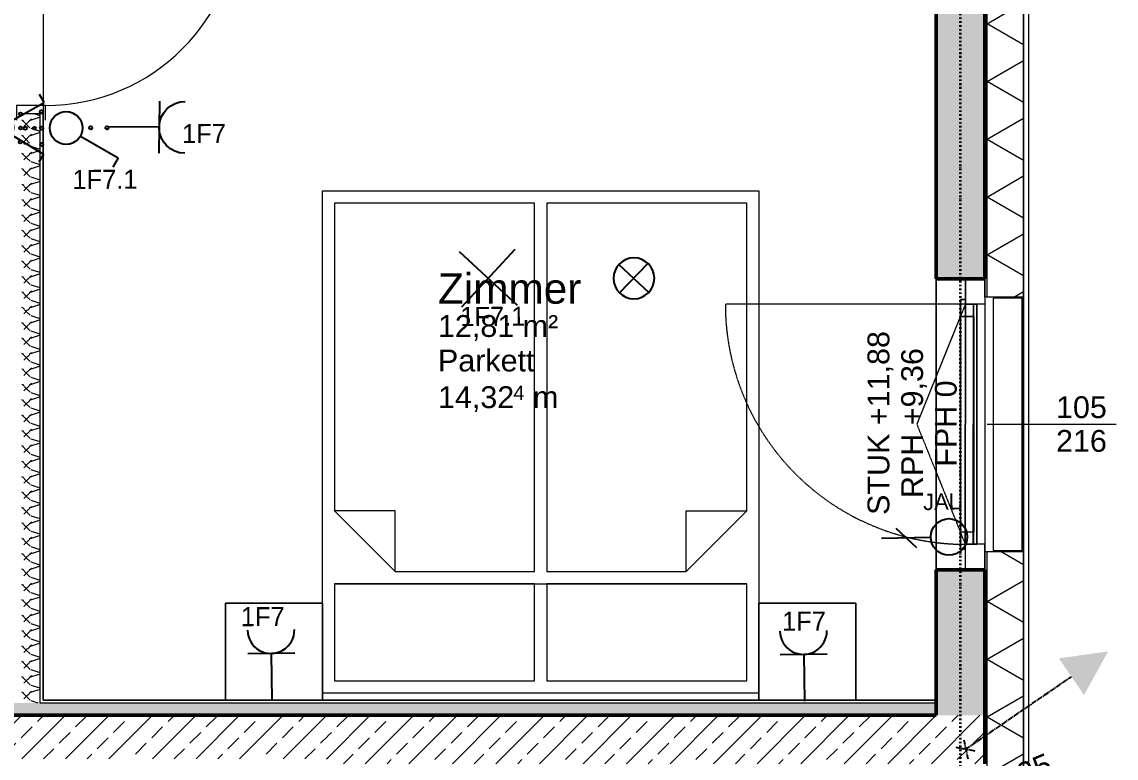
# Model space of a CAD drawing. Header units: metres. Extents: x -17679 to 22565, y -12299 to 33430.
# Drawn here: x 8243 to 12756, y -555 to 2482 of the extents above; entities that cross this region are included whole.
import ezdxf
from ezdxf.enums import TextEntityAlignment as Align

# ---------------------------------------------------------------- set-up
doc = ezdxf.new("R2010")
doc.units = ezdxf.units.M
for name, pattern in [('ACAD_ISO08W100', [36, 24, -3, 6, -3]), ('Strich Punkt Mittel', [0.015875, 0.00635, -0.004763, 0, -0.004763]), ('Verdeckt', [0.003, 0.002, -0.001]), ('Verdeckt Oben', [0.00225, 0.0015, -0.00075])]:
    doc.linetypes.add(name, pattern=pattern)
doc.layers.get('0').update_dxf_attribs({"color": 252})
for name, color, linetype, lineweight in [('A-GLAZ', 151, 'Continuous', 18), ('A-GLAZ-IDEN_', 152, 'Continuous', 9), ('A_Decken', 8, 'Continuous', 13), ('A_Durchbruch', 7, 'Verdeckt', 5), ('A_Fenster', 7, 'Continuous', 13), ('A_Moebel', 6, 'Continuous', 13), ('A_Raeume_', 7, 'Continuous', 5), ('A_Raeume_Beschriftung_', 7, 'Continuous', 9), ('A_Raster_', 1, 'Continuous', 9), ('A_Tueren', 31, 'Continuous', 13), ('A_Waende', 7, 'Continuous', 13), ('G-ANNO-DIMS_', 111, 'Continuous', 9)]:
    doc.layers.add(name, color=color, linetype=linetype, lineweight=lineweight)
doc.layers.add('E_ERDUNG', color=150, linetype='ACAD_ISO08W100', true_color=0x0f87ff)
doc.layers.add('E_Steckdose+Schalter', color=150, linetype='Continuous', true_color=0x0b6cf4)
doc.layers.add('ET_LEGENDE - Wohnung$0$800_KO_HI____L', color=130, linetype='Continuous')
doc.styles.add('Arial_2', font='arial.ttf', dxfattribs={"height": 0.09})
doc.styles.add('Arial_3', font='arial.ttf', dxfattribs={"height": 0.05849})
doc.styles.add('Arial_4', font='arial.ttf', dxfattribs={"height": 0.125})
doc.styles.add('ET_LEGENDE - Wohnung$0$ROMANS', font='romans.shx', dxfattribs={"width": 0.6})
pattern_1 = [(45, (0, 0), (-0.08980256, 0.08980256), []), (45, (0.0898, 0), (-0.08980256, 0.08980256), [0.0635, -0.03175])]

# ---------------------------------------------------------------- blocks, each defined once
blk = doc.blocks.new('*U543')
for p, q in [((-70.7, -70.7), (70.7, 70.7)), ((70.7, -70.7), (-70.7, 70.7))]:
    blk.add_line(p, q)
at = {"style": 'ET_LEGENDE - Wohnung$0$ROMANS', "width": 0.6, "flags": 1}
for tag, p in [('RAUMBUCHNUMMER', (0, -400)), ('ANLAGE', (0, -550))]:
    blk.add_attdef(tag, text='', height=100, dxfattribs=at).set_placement(p, align=Align.MIDDLE)
for tag, p in [('TEILANLAGE_NR', (0, -700)), ('KOMPONENTE', (0, -850)), ('KOMPONENTE_NR', (0, -1000)), ('BEZEICHNUNG', (0, -1150)), ('TYP', (0, -1300)), ('HERSTELLER', (0, -1450)), ('MODEL', (0, -1600)), ('LEISTUNG_MAX', (0, -1750)), ('SPEZIFISCH_1', (0, -1900)), ('SPEZIFISCH_2', (0, -2050)), ('SPEZIFISCH_3', (0, -2200)), ('SPEZIFISCH_4', (0, -2350)), ('SPEZIFISCH_5', (0, -2500)), ('GEWERKE_CODE', (0, -2650)), ('LV_POS', (0, -2800)), ('ZAEHLER', (0, -2950)), ('PLATZHALTER_1', (0, -3100)), ('PLATZHALTER_2', (0, -3250)), ('PLATZHALTER_3', (0, -3400)), ('JOBLISTE_VDMA', (0, -3550)), ('ET_SPEZIFISCH_1', (0, -3700)), ('ET_SPEZIFISCH_2', (0, -3850)), ('ET_SPEZIFISCH_3', (0, -4000)), ('ET_SPEZIFISCH_4', (0, -4150)), ('ET_SPEZIFISCH_5', (0, -4300)), ('ET_SPEZIFISCH_6', (0, -4450)), ('ET_SPEZIFISCH_7', (0, -4600))]:
    blk.add_attdef(tag, text='', height=100, dxfattribs=at).set_placement(p, align=Align.MIDDLE_CENTER)
blk = doc.blocks.new('hzmdba')
at = {"color": 1}
for points in [[(5046.03, 1505.526), (5046.95, 1503.842)], [(5045.639, 1504.237), (5047.346, 1505.147)]]:
    blk.add_lwpolyline(points, dxfattribs=at)
blk.add_circle((5046.5, 1504.686), 0.963, dxfattribs=at)
blk = doc.blocks.new('*U550')
for p, q in [((-91.7, 158.8), (-120.5, 142.1)), ((-25, 43.3), (-91.7, 158.8)), ((25, 43.3), (91.7, 158.8)), ((91.7, 158.8), (120.5, 142.1)), ((-25, -43.3), (-91.7, -158.8)), ((25, -43.3), (91.7, -158.8)), ((-91.7, -158.8), (-120.5, -142.1)), ((91.7, -158.8), (120.5, -142.1))]:
    blk.add_line(p, q)
blk.add_circle((0, 0), 50)
at = {"layer": 'ET_LEGENDE - Wohnung$0$800_KO_HI____L'}
for centre in [(0, 125), (0, 75), (-50, -75), (0, -75), (50, -75), (0, -125)]:
    blk.add_circle(centre, 5, dxfattribs=at)
at = {"style": 'ET_LEGENDE - Wohnung$0$ROMANS', "width": 0.6, "flags": 1}
for tag, p in [('RAUMBUCHNUMMER', (-0.2, -465.7)), ('ANLAGE', (-0.2, -615.7))]:
    blk.add_attdef(tag, text='', height=100, dxfattribs=at).set_placement(p, align=Align.MIDDLE)
for tag, p in [('TEILANLAGE_NR', (-0.2, -765.7)), ('KOMPONENTE', (-0.2, -915.7)), ('KOMPONENTE_NR', (-0.2, -1065.7)), ('BEZEICHNUNG', (-0.2, -1215.7)), ('TYP', (-0.2, -1365.7)), ('HERSTELLER', (-0.2, -1515.7)), ('MODEL', (-0.2, -1665.7)), ('LEISTUNG_MAX', (-0.2, -1815.7)), ('SPEZIFISCH_1', (-0.2, -1965.7)), ('SPEZIFISCH_2', (-0.2, -2115.7)), ('SPEZIFISCH_3', (-0.2, -2265.7)), ('SPEZIFISCH_4', (-0.2, -2415.7)), ('SPEZIFISCH_5', (-0.2, -2565.7)), ('GEWERKE_CODE', (-0.2, -2715.7)), ('LV_POS', (-0.2, -2865.7)), ('ZAEHLER', (-0.2, -3015.7)), ('PLATZHALTER_1', (-0.2, -3165.7)), ('PLATZHALTER_2', (-0.2, -3315.7)), ('PLATZHALTER_3', (-0.2, -3465.7)), ('JOBLISTE_VDMA', (-0.2, -3615.7)), ('ET_SPEZIFISCH_1', (-0.2, -3765.7)), ('ET_SPEZIFISCH_2', (-0.2, -3915.7)), ('ET_SPEZIFISCH_3', (-0.2, -4065.7)), ('ET_SPEZIFISCH_4', (-0.2, -4215.7)), ('ET_SPEZIFISCH_5', (-0.2, -4365.7)), ('ET_SPEZIFISCH_6', (-0.2, -4515.7)), ('ET_SPEZIFISCH_7', (-0.2, -4665.7))]:
    blk.add_attdef(tag, text='', height=100, dxfattribs=at).set_placement(p, align=Align.MIDDLE_CENTER)
blk = doc.blocks.new('*U553')
for p, q in [((62.5, 0), (-62.5, 0)), ((0, 0), (0, -125))]:
    blk.add_line(p, q)
blk.add_arc((0, 62.5), 62.5, 180, 0)
at = {"style": 'ET_LEGENDE - Wohnung$0$ROMANS', "width": 0.8, "flags": 1}
for tag, p in [('RAUMBUCHNUMMER', (0, -425)), ('ANLAGE', (0, -595.4)), ('TEILANLAGE_NR', (0, -755.5)), ('KOMPONENTE', (0, -901.3)), ('KOMPONENTE_NR', (0, -1063.3)), ('BEZEICHNUNG', (0, -1205.6)), ('TYP', (0, -1346.7)), ('HERSTELLER', (0, -1514.1)), ('MODEL', (0, -1677.3)), ('LEISTUNG_MAX', (0, -1851.5)), ('SPEZIFISCH_1', (0, -2012.8)), ('SPEZIFISCH_2', (0, -2200)), ('SPEZIFISCH_3', (0, -2374.2)), ('SPEZIFISCH_4', (0, -2548.5)), ('SPEZIFISCH_5', (0, -2722.7)), ('GEWERKE_CODE', (0, -2897)), ('LV_POS', (0, -3071.2)), ('ZAEHLER', (0, -3245.5)), ('PLATZHALTER_1', (0, -3419.7)), ('PLATZHALTER_2', (0, -3594)), ('PLATZHALTER_3', (0, -3768.2)), ('JOBLISTE_VDMA', (0, -3942.5)), ('ET_SPEZIFISCH_1', (0, -4116.7)), ('ET_SPEZIFISCH_2', (0, -4291)), ('ET_SPEZIFISCH_3', (0, -4465.2)), ('ET_SPEZIFISCH_4', (0, -4639.5)), ('ET_SPEZIFISCH_5', (0, -4813.7)), ('ET_SPEZIFISCH_6', (0, -4988)), ('ET_SPEZIFISCH_7', (0, -5162.2))]:
    blk.add_attdef(tag, text='', height=100, dxfattribs=at).set_placement(p, align=Align.MIDDLE)
blk = doc.blocks.new('*U534')
for p, q in [((25, 43.3), (91.7, 158.8)), ((91.7, 158.8), (120.5, 142.1))]:
    blk.add_line(p, q)
blk.add_circle((0, 0), 50)
at = {"layer": 'ET_LEGENDE - Wohnung$0$800_KO_HI____L'}
for centre in [(0, 125), (0, 75), (-50, -75), (0, -75), (50, -75), (0, -125)]:
    blk.add_circle(centre, 5, dxfattribs=at)
at = {"style": 'ET_LEGENDE - Wohnung$0$ROMANS', "width": 0.6, "flags": 1}
for tag, p in [('RAUMBUCHNUMMER', (-0.2, -465.7)), ('ANLAGE', (-0.2, -615.7))]:
    blk.add_attdef(tag, text='', height=100, dxfattribs=at).set_placement(p, align=Align.MIDDLE)
for tag, p in [('TEILANLAGE_NR', (-0.2, -765.7)), ('KOMPONENTE', (-0.2, -915.7)), ('KOMPONENTE_NR', (-0.2, -1065.7)), ('BEZEICHNUNG', (-0.2, -1215.7)), ('TYP', (-0.2, -1365.7)), ('HERSTELLER', (-0.2, -1515.7)), ('MODEL', (-0.2, -1665.7)), ('LEISTUNG_MAX', (-0.2, -1815.7)), ('SPEZIFISCH_1', (-0.2, -1965.7)), ('SPEZIFISCH_2', (-0.2, -2115.7)), ('SPEZIFISCH_3', (-0.2, -2265.7)), ('SPEZIFISCH_4', (-0.2, -2415.7)), ('SPEZIFISCH_5', (-0.2, -2565.7)), ('GEWERKE_CODE', (-0.2, -2715.7)), ('LV_POS', (-0.2, -2865.7)), ('ZAEHLER', (-0.2, -3015.7)), ('PLATZHALTER_1', (-0.2, -3165.7)), ('PLATZHALTER_2', (-0.2, -3315.7)), ('PLATZHALTER_3', (-0.2, -3465.7)), ('JOBLISTE_VDMA', (-0.2, -3615.7)), ('ET_SPEZIFISCH_1', (-0.2, -3765.7)), ('ET_SPEZIFISCH_2', (-0.2, -3915.7)), ('ET_SPEZIFISCH_3', (-0.2, -4065.7)), ('ET_SPEZIFISCH_4', (-0.2, -4215.7)), ('ET_SPEZIFISCH_5', (-0.2, -4365.7)), ('ET_SPEZIFISCH_6', (-0.2, -4515.7)), ('ET_SPEZIFISCH_7', (-0.2, -4665.7))]:
    blk.add_attdef(tag, text='', height=100, dxfattribs=at).set_placement(p, align=Align.MIDDLE_CENTER)
blk = doc.blocks.new('*U541')
blk.add_line((0, 65), (0, 240))
at = {"linetype": 'Continuous', "ltscale": 0.125}
blk.add_line((35.4, 187.9), (-35.4, 117.1), dxfattribs=at)
blk.add_circle((0, 0), 65)
at = {"style": 'ET_LEGENDE - Wohnung$0$ROMANS', "width": 0.6, "flags": 1}
for tag, p in [('RAUMBUCHNUMMER', (0, -400)), ('ANLAGE', (0, -550))]:
    blk.add_attdef(tag, text='', height=100, dxfattribs=at).set_placement(p, align=Align.MIDDLE)
for tag, p in [('TEILANLAGE_NR', (0, -700)), ('KOMPONENTE', (0, -850)), ('KOMPONENTE_NR', (0, -1000)), ('BEZEICHNUNG', (0, -1150)), ('TYP', (0, -1300)), ('HERSTELLER', (0, -1450)), ('MODEL', (0, -1600)), ('LEISTUNG_MAX', (0, -1750)), ('SPEZIFISCH_1', (0, -1900)), ('SPEZIFISCH_2', (0, -2050)), ('SPEZIFISCH_3', (0, -2200)), ('SPEZIFISCH_4', (0, -2350)), ('SPEZIFISCH_5', (0, -2500)), ('GEWERKE_CODE', (0, -2650)), ('LV_POS', (0, -2800)), ('ZAEHLER', (0, -2950)), ('PLATZHALTER_1', (0, -3100)), ('PLATZHALTER_2', (0, -3250)), ('PLATZHALTER_3', (0, -3400)), ('JOBLISTE_VDMA', (0, -3550)), ('ET_SPEZIFISCH_1', (0, -3700)), ('ET_SPEZIFISCH_2', (0, -3850)), ('ET_SPEZIFISCH_3', (0, -4000)), ('ET_SPEZIFISCH_4', (0, -4150)), ('ET_SPEZIFISCH_5', (0, -4300)), ('ET_SPEZIFISCH_6', (0, -4450)), ('ET_SPEZIFISCH_7', (0, -4600))]:
    blk.add_attdef(tag, text='', height=100, dxfattribs=at).set_placement(p, align=Align.MIDDLE_CENTER)
blk = doc.blocks.new('*U562')
for p, q in [((0, 0), (445.2, 445.2)), ((47.5, 0), (-47.5, 0)), ((-17.9, 44), (17.9, -44))]:
    blk.add_line(p, q)
blk.add_solid([(367.9, 522.6), (599.9, 599.9), (522.6, 367.9)])
at = {"style": 'ET_LEGENDE - Wohnung$0$ROMANS', "width": 0.6, "flags": 1}
for tag, p in [('RAUMBUCHNUMMER', (0, -300)), ('ANLAGE', (0, -450))]:
    blk.add_attdef(tag, text='', height=100, dxfattribs=at).set_placement(p, align=Align.MIDDLE)
for tag, p in [('TEILANLAGE_NR', (0, -600)), ('KOMPONENTE', (0, -750)), ('KOMPONENTE_NR', (0, -900)), ('BEZEICHNUNG', (0, -1050)), ('TYP', (0, -1200)), ('HERSTELLER', (0, -1350)), ('MODEL', (0, -1500)), ('LEISTUNG_MAX', (0, -1650)), ('SPEZIFISCH_1', (0, -1800)), ('SPEZIFISCH_2', (0, -1950)), ('SPEZIFISCH_3', (0, -2100)), ('SPEZIFISCH_4', (0, -2250)), ('SPEZIFISCH_5', (0, -2400)), ('GEWERKE_CODE', (0, -2550)), ('LV_POS', (0, -2700)), ('ZAEHLER', (0, -2850)), ('PLATZHALTER_1', (0, -3000)), ('PLATZHALTER_2', (0, -3150)), ('PLATZHALTER_3', (0, -3300)), ('JOBLISTE_VDMA', (0, -3450)), ('ET_SPEZIFISCH_1', (0, -3600)), ('ET_SPEZIFISCH_2', (0, -3750)), ('ET_SPEZIFISCH_3', (0, -3900)), ('ET_SPEZIFISCH_4', (0, -4050)), ('ET_SPEZIFISCH_5', (0, -4200)), ('ET_SPEZIFISCH_6', (0, -4350)), ('ET_SPEZIFISCH_7', (0, -4500))]:
    blk.add_attdef(tag, text='', height=100, dxfattribs=at).set_placement(p, align=Align.MIDDLE_CENTER)
blk = doc.blocks.new('Fens_1tlg_OL - DF_OL_DK_1120x2400 DG-10479031-263_PP_03DG_BT2')
at = {"layer": 'A-GLAZ'}
for p, q in [((-0.6, 0.1), (-0.495, 0.1)), ((-0.6, 0.02), (-0.6, 0.1)), ((-0.495, 0.1), (-0.495, 0.02)), ((0.495, 0.1), (0.495, 0.02)), ((0.6, 0.1), (0.495, 0.1)), ((0.6, 0.02), (0.6, 0.1)), ((-0.6, 0.02), (-0.515, 0.02)), ((-0.495, 0.02), (-0.6, 0.02)), ((-0.515, 0.02), (-0.495, 0.02)), ((-0.495, 0.02), (-0.445, 0.02)), ((-0.445, 0.02), (0.445, 0.02)), ((0.445, 0.02), (0.495, 0.02)), ((0.495, 0.02), (0.515, 0.02)), ((0.495, 0.02), (0.6, 0.02)), ((0.515, 0.02), (0.6, 0.02))]:
    blk.add_line(p, q, dxfattribs=at)
at = {"layer": 'A_Fenster', "linetype": 'Verdeckt Oben', "lineweight": 5}
for p, q in [((-0.525, 0.26), (0.525, 0.26)), ((-0.525, 0.1), (0.525, 0.1)), ((-0.6, -0.1), (0.6, -0.1)), ((-0.6, -0.1), (0.6, -0.1))]:
    blk.add_line(p, q, dxfattribs=at)
at = {"layer": 'A_Fenster'}
for p, q in [((-0.525, 0.1), (-0.6, 0.1)), ((0.6, 0.1), (0.525, 0.1)), ((0.495, 0.067), (-0.495, 0.067)), ((-0.495, 0.067), (-0.495, 0.055)), ((-0.495, 0.055), (-0.495, 0.067)), ((-0.495, 0.067), (0.495, 0.067)), ((-0.495, 0.02), (-0.495, 0.055)), ((-0.445, 0.055), (-0.495, 0.055)), ((0.495, 0.055), (-0.495, 0.055)), ((-0.495, 0.055), (-0.495, 0.02)), ((-0.495, 0.055), (-0.495, 0.053)), ((-0.495, 0.053), (-0.495, 0.055)), ((-0.495, 0.053), (-0.445, 0.053)), ((-0.445, 0.053), (-0.495, 0.053)), ((0.445, 0.055), (-0.445, 0.055)), ((-0.445, 0.055), (-0.445, 0)), ((0.445, 0.055), (-0.445, 0.055)), ((-0.445, 0.055), (0.445, 0.055)), ((-0.445, 0), (-0.445, 0.055)), ((-0.445, 0.053), (0.445, 0.053)), ((0.445, 0.053), (-0.445, 0.053)), ((0.495, 0.055), (0.445, 0.055)), ((0.445, 0.055), (0.445, 0)), ((0.445, 0.055), (0.445, 0)), ((0.445, 0.053), (0.495, 0.053)), ((0.495, 0.053), (0.445, 0.053)), ((0.495, 0.055), (0.495, 0.067)), ((0.495, 0.067), (0.495, 0.055)), ((0.495, 0.02), (0.495, 0.055)), ((0.495, 0.02), (0.495, 0.055)), ((0.495, 0.053), (0.495, 0.055)), ((0.495, 0.055), (0.495, 0.053)), ((-0.6, 0.02), (-0.515, 0.02)), ((-0.515, 0.02), (-0.495, 0.02)), ((-0.495, 0.02), (-0.515, 0.02)), ((-0.515, 0.02), (0.515, 0.02)), ((-0.515, 0), (-0.515, 0.02)), ((-0.515, 0.02), (-0.515, 0)), ((-0.495, 0.02), (-0.4455, 0)), ((-0.495, 0.02), (-0.445, 0.02)), ((-0.495, 0.02), (0.495, 0.02)), ((-0.445, 0.02), (-0.495, 0.02)), ((-0.495, 0.02), (-0.445, 0.02)), ((-0.445, 0.02), (0.445, 0.02)), ((0.445, 0.02), (-0.445, 0.02)), ((-0.445, 0.02), (0.445, 0.02)), ((0.445, 0.02), (0.495, 0.02)), ((0.495, 0.02), (0.445, 0.02)), ((0.445, 0.02), (0.495, 0.02)), ((0.495, 0.02), (0.515, 0.02)), ((0.515, 0.02), (0.495, 0.02)), ((0.515, 0.02), (0.6, 0.02)), ((0.515, 0), (0.515, 0.02)), ((0.515, 0), (0.515, 0.02)), ((0.515, 0), (-0.515, 0)), ((-0.515, 0), (-0.445, 0)), ((-0.4455, 0), (0, -0.18)), ((0.445, 0), (-0.445, 0)), ((0.445, 0), (-0.445, 0)), ((-0.445, 0), (0.445, 0)), ((0.445, 0), (0.515, 0))]:
    blk.add_line(p, q, dxfattribs=at)
at = {"layer": 'A_Fenster', "linetype": 'Verdeckt', "lineweight": 5}
for p, q in [((-0.495, 0.02), (-0.495, 0)), ((0.4455, 0), (0.495, 0.02)), ((-0.495, 0), (-0.495, -0.8316)), ((0, -0.18), (0.4455, 0)), ((-0.495, -0.8316), (-0.495, -0.97))]:
    blk.add_line(p, q, dxfattribs=at)
for start, end in [(358.8397, 0), (300.4895, 358.8397), (290.7692, 297.6923), (297.6923, 300.4895), (276.9231, 283.8462), (283.8462, 290.7692), (270, 276.9231)]:
    blk.add_arc((-0.495, 0.02), 0.99, start, end, dxfattribs=at)
blk = doc.blocks.new('Fens_1tlg_OL - DF_OL_DK_1120x2400-V16-263_PP_03DG_BT2')
at = {"layer": 'A_Fenster'}
for p, q in [((-0.495, 0.055), (-0.495, 0.067)), ((-0.495, 0.067), (0.495, 0.067)), ((-0.495, 0.067), (0.495, 0.067)), ((-0.495, 0.055), (-0.495, 0.067)), ((-0.495, 0.053), (-0.495, 0.055)), ((-0.445, 0.055), (-0.495, 0.055)), ((-0.445, 0.055), (-0.495, 0.055)), ((-0.495, 0.055), (-0.495, 0.053)), ((-0.495, 0.053), (-0.495, 0.055)), ((-0.495, 0.053), (-0.495, 0.055)), ((-0.495, 0.02), (-0.495, 0.053)), ((-0.495, 0.053), (-0.495, 0.02)), ((-0.445, 0.053), (-0.495, 0.053)), ((-0.445, 0.053), (-0.495, 0.053)), ((0.445, 0.055), (-0.445, 0.055)), ((0.445, 0.055), (-0.445, 0.055)), ((-0.445, 0.055), (-0.445, 0.053)), ((0.445, 0.055), (-0.445, 0.055)), ((-0.445, 0.055), (0.445, 0.055)), ((-0.445, 0.053), (-0.445, 0.055)), ((-0.445, 0.053), (-0.445, 0.02)), ((-0.445, 0.02), (-0.445, 0.053)), ((0.445, 0.053), (-0.445, 0.053)), ((0.445, 0.053), (-0.445, 0.053)), ((0.495, 0.055), (0.445, 0.055)), ((0.495, 0.055), (0.445, 0.055)), ((0.445, 0.055), (0.445, 0.053)), ((0.445, 0.055), (0.445, 0.053)), ((0.445, 0.053), (0.445, 0.02)), ((0.445, 0.053), (0.445, 0.02)), ((0.495, 0.053), (0.445, 0.053)), ((0.495, 0.053), (0.445, 0.053)), ((0.495, 0.067), (0.495, 0.055)), ((0.495, 0.067), (0.495, 0.055)), ((0.495, 0.053), (0.495, 0.055)), ((0.495, 0.053), (0.495, 0.055)), ((0.495, 0.055), (0.495, 0.053)), ((0.495, 0.055), (0.495, 0.053)), ((0.495, 0.02), (0.495, 0.053)), ((0.495, 0.02), (0.495, 0.053)), ((-0.495, 0.02), (-0.515, 0.02)), ((-0.515, 0.02), (-0.495, 0.02)), ((-0.515, 0), (-0.515, 0.02)), ((-0.515, 0.02), (-0.515, 0)), ((-0.495, 0.02), (-0.4455, 0)), ((-0.495, 0.02), (-0.445, 0.02)), ((-0.445, 0.02), (-0.495, 0.02)), ((-0.495, 0.02), (-0.445, 0.02)), ((-0.495, 0.02), (-0.445, 0.02)), ((-0.445, 0.02), (0.445, 0.02)), ((0.445, 0.02), (-0.445, 0.02)), ((-0.445, 0.02), (0.445, 0.02)), ((-0.445, 0.02), (-0.445, 0)), ((-0.445, 0.02), (0.445, 0.02)), ((-0.445, 0), (-0.445, 0.02)), ((0.445, 0.02), (0.495, 0.02)), ((0.495, 0.02), (0.445, 0.02)), ((0.445, 0.02), (0.495, 0.02)), ((0.445, 0.02), (0.445, 0)), ((0.445, 0.02), (0.445, 0)), ((0.445, 0.02), (0.495, 0.02)), ((0.515, 0.02), (0.495, 0.02)), ((0.495, 0.02), (0.515, 0.02)), ((0.515, 0), (0.515, 0.02)), ((0.515, 0), (0.515, 0.02)), ((-0.445, 0), (-0.515, 0)), ((-0.515, 0), (-0.445, 0)), ((-0.4455, 0), (-0.198, -0.1)), ((0.445, 0), (-0.445, 0)), ((0.445, 0), (-0.445, 0)), ((0.445, 0), (-0.445, 0)), ((-0.445, 0), (0.445, 0)), ((0.515, 0), (0.445, 0)), ((0.445, 0), (0.515, 0))]:
    blk.add_line(p, q, dxfattribs=at)
at = {"layer": 'A_Fenster', "linetype": 'Verdeckt', "lineweight": 5}
for p, q in [((-0.495, 0.02), (-0.495, 0)), ((0.4455, 0), (0.495, 0.02)), ((-0.495, 0), (-0.495, -0.1)), ((0.198, -0.1), (0.4455, 0))]:
    blk.add_line(p, q, dxfattribs=at)
at = {"layer": 'A_Fenster', "linetype": 'Verdeckt Oben', "lineweight": 5}
blk.add_line((-0.6, -0.1), (0.6, -0.1), dxfattribs=at)
blk.add_line((-0.6, -0.1), (0.6, -0.1), dxfattribs=at)
at = {"layer": 'A_Fenster', "linetype": 'Verdeckt', "lineweight": 5}
for start, end in [(358.8397, 0), (353.0374, 358.8397)]:
    blk.add_arc((-0.495, 0.02), 0.99, start, end, dxfattribs=at)
blk = doc.blocks.new('UZ_D1 - SL_0800x2000_Zimmertür_Stahlzarge_GK-7175508-263_PP_03DG_BT2')
at = {"layer": 'A_Tueren', "lineweight": 5}
for p, q in [((-0.4, 0.06), (-0.46, 0.06)), ((-0.4, -0.06), (-0.4, 0.06)), ((0.4, 0.06), (0.46, 0.06)), ((0.4, -0.06), (0.4, 0.06)), ((-0.46, -0.06), (-0.4, -0.06)), ((0.46, -0.06), (0.4, -0.06)), ((0.4, -0.06), (0.4, -0.86))]:
    blk.add_line(p, q, dxfattribs=at)
blk.add_arc((0.4, -0.06), 0.8, 180, 270, dxfattribs=at)
blk = doc.blocks.new('Moeb_Bett - Doppelbett 180x210-V17-263_PP_03DG_BT2')
at = {"layer": 'A_Moebel', "color": 8}
for p, q in [((-0.9, 1.05), (0.9, 1.05)), ((-0.9, -1.05), (-0.9, 1.05)), ((0.9, 1.05), (0.9, -1.05)), ((-0.025, 1), (-0.85, 1)), ((-0.85, 1), (-0.85, -0.27)), ((-0.025, -0.52), (-0.025, 1)), ((0.85, 1), (0.025, 1)), ((0.025, 1), (0.025, -0.52)), ((0.85, -0.27), (0.85, 1)), ((-0.6, -0.27), (-0.85, -0.27)), ((-0.85, -0.27), (-0.6, -0.52)), ((-0.6, -0.52), (-0.6, -0.27)), ((0.6, -0.27), (0.85, -0.27)), ((0.6, -0.52), (0.6, -0.27)), ((0.85, -0.27), (0.6, -0.52)), ((-0.6, -0.52), (-0.025, -0.52)), ((0.025, -0.52), (0.6, -0.52)), ((-0.025, -0.57), (-0.85, -0.57)), ((-0.85, -0.57), (-0.85, -0.97)), ((-0.85, -0.57), (0.85, -0.57)), ((-0.025, -0.97), (-0.025, -0.57)), ((0.85, -0.57), (0.025, -0.57)), ((0.025, -0.57), (0.025, -0.97)), ((0.85, -0.97), (0.85, -0.57)), ((-0.9, -0.65), (-1.3, -0.65)), ((-1.3, -0.65), (-1.3, -1.05)), ((-1.3, -1.05), (-1.3, -0.65)), ((-1.3, -0.65), (-0.9, -0.65)), ((-0.9, -1.05), (-0.9, -0.65)), ((-0.9, -0.65), (-0.9, -1.05)), ((1.3, -0.65), (0.9, -0.65)), ((0.9, -0.65), (0.9, -1.05)), ((0.9, -1.05), (0.9, -0.65)), ((0.9, -0.65), (1.3, -0.65)), ((1.3, -1.05), (1.3, -0.65)), ((1.3, -0.65), (1.3, -1.05)), ((-0.85, -0.97), (-0.025, -0.97)), ((0.025, -0.97), (0.85, -0.97)), ((-0.9, -1.02), (0.9, -1.02)), ((-1.3, -1.05), (-0.9, -1.05)), ((-0.9, -1.05), (-1.3, -1.05)), ((0.9, -1.05), (1.19, -1.05)), ((1.3, -1.05), (0.9, -1.05))]:
    blk.add_line(p, q, dxfattribs=at)
blk = doc.blocks.new('Allg_Rollladenkasten - 0130x0270-V91-263_PP_03DG_BT2')
at = {"layer": 'A_Durchbruch'}
for p, q in [((-0.525, -0.0743), (-0.525, -0.2343)), ((0.525, -0.0743), (-0.525, -0.0743)), ((-0.52, -0.0793), (-0.52, -0.1993)), ((0.52, -0.0793), (-0.52, -0.0793)), ((0.52, -0.1993), (0.52, -0.0793)), ((0.525, -0.2343), (0.525, -0.0743)), ((-0.52, -0.1993), (0.52, -0.1993)), ((-0.525, -0.2343), (0.525, -0.2343)), ((-0.525, -0.2343), (0.525, -0.2343))]:
    blk.add_line(p, q, dxfattribs=at)
blk = doc.blocks.new('BS_Fens_PP - rechts-2843221-263_PP_03DG_BT2')
at = {"layer": 'A-GLAZ-IDEN_'}
blk.add_line((0, 0.000124), (0, -0.010513), dxfattribs=at)
blk = doc.blocks.new('Höhenkoten - 018-55644-263_PP_03DG_BT2')
at = {"layer": 'G-ANNO-DIMS_'}
for p, q in [((0, 0), (0, 0.002)), ((-0.002, 0), (0.010242, 0)), ((0, 0), (0, -0.002))]:
    blk.add_line(p, q, dxfattribs=at)
blk.add_circle((0, 0), 0.0015, dxfattribs=at)
blk = doc.blocks.new('6546546')
at = {"layer": 'A_Waende', "lineweight": 5, "true_color": 0x636466}
h = blk.add_hatch(dxfattribs=at)
h.set_pattern_fill('FP_19', color=251, angle=-157.36, style=0, pattern_type=2)
h.set_pattern_definition([(269.998, (-37.50842, 65.98198), (0.20637, -7.2e-06), []), (329.998, (-37.50842, 65.98198), (0.1031912, 0.178718), []), (29.998, (-37.50842, 65.98198), (-0.1031788, 0.1787253), [])])
h.paths.add_polyline_path([(-37.3488, 55.4684), (-37.3487, 56.5034), (-37.5087, 56.5034), (-37.5088, 55.4685), (-37.3858, 55.4685)])
h.paths.add_polyline_path([(-37.3487, 57.5534), (-37.3487, 57.5535), (-37.3486, 60.5211), (-37.5086, 60.5211), (-37.5086, 57.5535), (-37.3537, 57.5534)])
h.paths.add_polyline_path([(-37.3486, 62.1411), (-37.3486, 62.1411), (-37.3486, 62.2635)])
h.paths.add_polyline_path([(-37.3486, 62.1411), (-37.3486, 62.1411), (-37.3485, 63.3861), (-37.5085, 63.3861), (-37.5085, 62.1411), (-37.3536, 62.1411)])
h.paths.add_polyline_path([(-37.3535, 64.4361), (-37.3485, 64.4361), (-37.3484, 67.4037), (-37.5084, 67.4037), (-37.5079, 64.4361), (-37.3535, 64.4361)])
h.paths.add_polyline_path([(-37.3484, 69.0237), (-37.3484, 69.0237), (-37.3483, 70.2687), (-37.5083, 70.2687), (-37.5079, 69.0237), (-37.3534, 69.0237)])
h.paths.add_polyline_path([(-37.3483, 71.3187), (-37.3482, 74.1087), (-37.5082, 74.1087), (-37.5079, 71.3187), (-37.3533, 71.3187)])
h.paths.add_polyline_path([(-37.3482, 75.7287), (-37.3482, 75.7287), (-37.3482, 76.4963), (-37.5081, 76.4963), (-37.5079, 75.7287), (-37.3532, 75.7287)])
h = blk.add_hatch(dxfattribs=at)
h.set_pattern_fill('FP_2', color=251, style=0, pattern_type=2)
h.set_pattern_definition(pattern_1)
h.paths.add_polyline_path([(-37.5088, 55.8285), (-37.5088, 55.8285), (-37.5088, 56.4285), (-37.7087, 56.4285), (-37.7087, 55.8285)])
h.paths.add_polyline_path([(-37.5087, 57.6285), (-37.5086, 60.0586), (-37.7086, 60.0586), (-37.7086, 57.6285)])
h.paths.add_polyline_path([(-37.5086, 60.1936), (-37.5087, 60.4461), (-37.7086, 60.4461), (-37.7086, 60.1936), (-37.5086, 60.1936)])
h.paths.add_polyline_path([(-37.5086, 60.0586), (-37.5086, 60.1936), (-37.6086, 60.1261), (-37.5236, 60.0687)])
h.paths.add_polyline_path([(-37.7086, 60.0586), (-37.6086, 60.1261), (-37.7086, 60.1936), (-37.7086, 60.0685)])
h.paths.add_polyline_path([(-37.5086, 62.2161), (-37.5086, 63.3111), (-37.7085, 63.3111), (-37.7085, 62.2161), (-37.5086, 62.2161)])
h.paths.add_polyline_path([(-37.5085, 64.5111), (-37.5084, 66.9436), (-37.7084, 66.9436), (-37.7084, 64.5111)])
h.paths.add_polyline_path([(-37.5084, 67.0786), (-37.5085, 67.3287), (-37.7084, 67.3287), (-37.7084, 67.0786), (-37.5084, 67.0786)])
h.paths.add_polyline_path([(-37.5084, 66.9436), (-37.5084, 67.0786), (-37.6084, 67.0111), (-37.5236, 66.9538)])
h.paths.add_polyline_path([(-37.7084, 66.9436), (-37.7084, 66.9436), (-37.6084, 67.0111), (-37.7084, 67.0786), (-37.7084, 66.9511)])
h.paths.add_polyline_path([(-37.5084, 69.0987), (-37.5084, 69.0987), (-37.5084, 70.1937), (-37.7083, 70.1937), (-37.7083, 69.0987), (-37.6084, 69.0987)])
h.paths.add_polyline_path([(-37.5083, 71.3937), (-37.5082, 73.6462), (-37.7082, 73.6462), (-37.7082, 71.3937)])
h.paths.add_polyline_path([(-37.5082, 73.6462), (-37.5083, 74.0337), (-37.7082, 74.0337), (-37.7081, 73.6462), (-37.6082, 73.7137), (-37.5831, 73.6967)])
h.paths.add_polyline_path([(-37.6082, 73.7137), (-37.7081, 73.7812), (-37.5082, 73.7812), (-37.5842, 73.7299)])
h.paths.add_polyline_path([(-37.5082, 75.8037), (-37.5081, 76.2963), (-37.7081, 76.2963), (-37.7081, 75.8037), (-37.5082, 75.8037)])
h = blk.add_hatch(dxfattribs=at)
h.set_pattern_fill('FP_52', color=251, angle=247.64, style=0, pattern_type=2)
h.set_pattern_definition([(134.998, (-41.39355, 58.82833), (-0.253995, 0.127012), [0.02245, -0.15715]), (134.998, (-41.50469, 58.87621), (-0.253995, 0.127012), [0.02245, -0.15715]), (134.998, (-41.3933, 58.89202), (-0.253995, 0.127012), [0.02245, -0.15715]), (134.998, (-41.50444, 58.9399), (-0.253995, 0.127012), [0.02245, -0.15715]), (161.563, (-41.40862, 58.84426), (-0.5079932, 0.1270184), [0.0502, -0.35141]), (161.563, (-41.456003, 58.860505), (-0.5079932, 0.1270184), [0.0502, -0.35141]), (161.563, (-41.409296, 58.908333), (-0.5079932, 0.1270184), [0.0502, -0.35141]), (161.563, (-41.45706, 58.923655), (-0.5079932, 0.1270184), [0.0502, -0.35141]), (224.998, (-41.5037, 58.84444), (0.254004, 0.126995), [0.02245, -0.15715]), (224.998, (-41.3933, 58.89202), (0.254004, 0.126995), [0.02245, -0.15715]), (224.998, (-41.504375, 58.90852), (0.254004, 0.126995), [0.02245, -0.15715]), (224.998, (-41.39305, 58.955715), (0.254004, 0.126995), [0.02245, -0.15715]), (198.433, (-41.456003, 58.860505), (0.508002, 0.126983), [0.0502, -0.35141]), (198.433, (-41.408686, 58.875643), (0.508002, 0.126983), [0.0502, -0.35141]), (198.433, (-41.45706, 58.923655), (0.508002, 0.126983), [0.0502, -0.35141]), (198.433, (-41.40936, 58.939718), (0.508002, 0.126983), [0.0502, -0.35141])])
h.paths.add_polyline_path([(-41.4056, 58.1886), (-41.4056, 58.1886), (-41.4056, 58.3086), (-41.4806, 58.3086), (-41.4806, 58.1886)])
h.paths.add_polyline_path([(-41.4055, 59.1786), (-41.4055, 59.4561), (-41.4805, 59.4561), (-41.4805, 59.1786)])
h = blk.add_hatch(dxfattribs=at)
h.set_pattern_fill('FP_95', color=251, angle=247.64, style=0, pattern_type=2)
h.set_pattern_definition([(134.998, (-41.39297, 57.03962), (-0.2539954, 0.127012), [0.02245, -0.15715]), (134.998, (-41.50412, 57.0875), (-0.2539954, 0.127012), [0.02245, -0.15715]), (134.998, (-41.392725, 57.10331), (-0.2539954, 0.127012), [0.02245, -0.15715]), (134.998, (-41.50387, 57.15119), (-0.2539954, 0.127012), [0.02245, -0.15715]), (161.563, (-41.40897, 57.05593), (-0.5079932, 0.1270184), [0.0502, -0.35141]), (161.563, (-41.456734, 57.071253), (-0.5079932, 0.1270184), [0.0502, -0.35141]), (161.563, (-41.40872, 57.119625), (-0.5079932, 0.1270184), [0.0502, -0.35141]), (161.563, (-41.456484, 57.134947), (-0.5079932, 0.1270184), [0.0502, -0.35141]), (224.998, (-41.50405, 57.056115), (0.254004, 0.1269946), [0.02245, -0.15715]), (224.998, (-41.392725, 57.10331), (0.254004, 0.1269946), [0.02245, -0.15715]), (224.998, (-41.50418, 57.11888), (0.254004, 0.1269946), [0.02245, -0.15715]), (224.998, (-41.3934, 57.16739), (0.254004, 0.1269946), [0.02245, -0.15715]), (198.433, (-41.456734, 57.071253), (0.5080021, 0.126983), [0.0502, -0.35141]), (198.433, (-41.409037, 57.087316), (0.5080021, 0.126983), [0.0502, -0.35141]), (198.433, (-41.456484, 57.134947), (0.5080021, 0.126983), [0.0502, -0.35141]), (198.433, (-41.408787, 57.15101), (0.5080021, 0.126983), [0.0502, -0.35141])])
h.paths.add_polyline_path([(-41.4056, 55.8786), (-41.4056, 58.1886), (-41.4806, 58.1886), (-41.4806, 55.8786)])
h = blk.add_hatch(dxfattribs=at)
h.set_pattern_fill('FP_61', color=251, angle=-112.36, style=0, pattern_type=2)
h.set_pattern_definition([(224.998, (-40.821065, 55.89066), (-0.1270123, -0.2539954), [0.02245, -0.15715]), (224.998, (-40.86895, 55.77952), (-0.1270123, -0.2539954), [0.02245, -0.15715]), (224.998, (-40.88476, 55.89091), (-0.1270123, -0.2539954), [0.02245, -0.15715]), (224.998, (-40.93264, 55.77977), (-0.1270123, -0.2539954), [0.02245, -0.15715]), (251.563, (-40.836997, 55.87559), (-0.1270184, -0.5079932), [0.0502, -0.35141]), (251.563, (-40.853624, 55.827283), (-0.1270184, -0.5079932), [0.0502, -0.35141]), (251.563, (-40.90107, 55.874915), (-0.1270184, -0.5079932), [0.0502, -0.35141]), (251.563, (-40.916393, 55.827152), (-0.1270184, -0.5079932), [0.0502, -0.35141]), (314.998, (-40.83756, 55.77959), (-0.1269946, 0.2540043), [0.02245, -0.15715]), (314.998, (-40.88476, 55.89091), (-0.1269946, 0.2540043), [0.02245, -0.15715]), (314.998, (-40.90033, 55.77946), (-0.1269946, 0.2540043), [0.02245, -0.15715]), (314.998, (-40.94845, 55.89116), (-0.1269946, 0.2540043), [0.02245, -0.15715]), (288.433, (-40.853624, 55.827283), (-0.12698295, 0.5080021), [0.0502, -0.35141]), (288.433, (-40.86876, 55.8746), (-0.12698295, 0.5080021), [0.0502, -0.35141]), (288.433, (-40.916393, 55.827152), (-0.12698295, 0.5080021), [0.0502, -0.35141]), (288.433, (-40.932456, 55.87485), (-0.12698295, 0.5080021), [0.0502, -0.35141])])
h.paths.add_polyline_path([(-37.7088, 55.8285), (-37.7088, 55.8785), (-43.9338, 55.8786), (-43.9338, 55.8286), (-38.1504, 55.8285)])
h = blk.add_hatch(dxfattribs=at)
h.set_pattern_fill('FP_2', color=251, style=0, pattern_type=2)
h.set_pattern_definition(pattern_1)
h.paths.add_polyline_path([(-40.2188, 55.6485), (-40.2188, 55.8285), (-45.0288, 55.8287), (-45.0287, 55.6487), (-40.235, 55.6485)])
h.paths.add_polyline_path([(-44.4182, 55.8286), (-44.4182, 55.8286), (-44.2822, 55.8286)])
h = blk.add_hatch(dxfattribs=at)
h.set_pattern_fill('FP_2', color=251, style=0, pattern_type=2)
h.set_pattern_definition(pattern_1)
h.paths.add_polyline_path([(-37.5088, 55.6285), (-37.5088, 55.8285), (-40.2188, 55.8285), (-40.2186, 55.6285), (-37.5089, 55.6285)])
at = {"layer": 'A_Decken', "color": 251, "true_color": 0x636466}
for p, q in [((-37.7087, 56.4285), (-37.7087, 57.6285)), ((-37.5087, 57.6285), (-37.5087, 57.5535)), ((-37.5087, 56.5035), (-37.5087, 56.4285))]:
    blk.add_line(p, q, dxfattribs=at)
at = {"layer": 'A_Raeume_', "color": 251, "true_color": 0x636466, "flags": 128}
blk.add_lwpolyline([(-37.7088, 55.891), (-37.7086, 59.3685), (-41.393, 59.3686), (-41.393, 59.3308), (-41.3931, 58.2766), (-41.3931, 58.1886), (-41.3931, 58.1236), (-41.3931, 55.9536), (-41.3931, 55.8911)], close=True, dxfattribs=at)
at = {"layer": 'A_Raster_', "color": 251, "linetype": 'Strich Punkt Mittel', "lineweight": 35, "true_color": 0x636466}
blk.add_line((-37.6095, 46.5266), (-37.6084, 85.4138), dxfattribs=at)
at = {"layer": 'A_Waende', "color": 251, "lineweight": 5, "true_color": 0x636466}
for p, q in [((-37.3487, 57.5534), (-37.3486, 60.5211)), ((-41.4056, 58.3086), (-41.4806, 58.3086)), ((-37.3488, 55.4684), (-37.3487, 56.5034))]:
    blk.add_line(p, q, dxfattribs=at)
at = {"layer": 'A_Waende', "color": 251, "lineweight": 50, "true_color": 0x636466}
for p, q in [((-37.7086, 60.4461), (-37.7087, 57.6285)), ((-37.5087, 57.6285), (-37.5086, 60.4461)), ((-37.7087, 57.6285), (-37.5087, 57.6285)), ((-37.7087, 56.4285), (-37.7088, 55.8285)), ((-37.5087, 56.4285), (-37.7087, 56.4285)), ((-37.5087, 56.4285), (-37.5088, 55.6285)), ((-37.7088, 55.8285), (-45.0288, 55.8287))]:
    blk.add_line(p, q, dxfattribs=at)
at = {"layer": 'A_Waende', "color": 251, "true_color": 0x636466}
for p, q in [((-37.3479, 55.4684), (-37.3479, 59.4684)), ((-37.3279, 59.4684), (-37.3279, 55.4684)), ((-41.3931, 58.3086), (-41.4056, 58.3086)), ((-41.4056, 55.8786), (-41.4056, 58.3086)), ((-41.3931, 55.8911), (-41.3931, 58.3086)), ((-37.7088, 55.891), (-41.3931, 55.8911)), ((-37.7088, 55.8785), (-41.4056, 55.8786))]:
    blk.add_line(p, q, dxfattribs=at)
at = {"layer": 'A-GLAZ', "color": 251, "true_color": 0x636466, "rotation": 269.998275878465}
blk.add_blockref('Fens_1tlg_OL - DF_OL_DK_1120x2400 DG-10479031-263_PP_03DG_BT2', (-37.6087, 57.0285), dxfattribs=at)
at = {"layer": 'A-GLAZ-IDEN_', "color": 251, "true_color": 0x636466, "xscale": 49.99999999999998, "yscale": 49.99999999999998, "zscale": 49.99999999999998, "rotation": 89.99827587846501}
blk.add_blockref('BS_Fens_PP - rechts-2843221-263_PP_03DG_BT2', (-37.4924, 57.0285), dxfattribs=at)
at = {"layer": 'A_Durchbruch', "color": 251, "true_color": 0x636466, "rotation": 269.998275878465}
blk.add_blockref('Allg_Rollladenkasten - 0130x0270-V91-263_PP_03DG_BT2', (-37.2744, 57.0284), dxfattribs=at)
at = {"layer": 'A_Fenster', "color": 251, "linetype": 'Verdeckt Oben', "lineweight": 5, "true_color": 0x636466, "rotation": 269.998275878465}
blk.add_blockref('Fens_1tlg_OL - DF_OL_DK_1120x2400-V16-263_PP_03DG_BT2', (-37.6087, 57.0285), dxfattribs=at)
at = {"layer": 'A_Moebel', "color": 251, "true_color": 0x636466, "rotation": 359.998275878371}
blk.add_blockref('Moeb_Bett - Doppelbett 180x210-V17-263_PP_03DG_BT2', (-39.3403, 56.941), dxfattribs=at)
at = {"layer": 'A_Tueren', "color": 251, "true_color": 0x636466, "rotation": 89.99827587845579}
blk.add_blockref('UZ_D1 - SL_0800x2000_Zimmertür_Stahlzarge_GK-7175508-263_PP_03DG_BT2', (-41.4431, 58.7436), dxfattribs=at)
at = {"layer": 'G-ANNO-DIMS_', "color": 251, "true_color": 0x636466, "xscale": 49.99999999999998, "yscale": 49.99999999999998, "zscale": 49.99999999999998, "rotation": 22.64000000000044}
blk.add_blockref('Höhenkoten - 018-55644-263_PP_03DG_BT2', (-37.6436, 55.3828), dxfattribs=at)
at = {"layer": 'A-GLAZ-IDEN_', "color": 251, "true_color": 0x636466, "char_height": 0.09, "attachment_point": 1, "style": 'Arial_2'}
for s, insert, width, rotation in [('STUK +11,88', (-37.9922, 56.6548), 0.905907, 90), ('RPH +9,36', (-37.8533, 56.7243), 0.737552, 90), ('FPH 0', (-37.7144, 56.8533), 0.424894, 90), ('105', (-37.2147, 57.1441), 0.252532, 359.9983), ('216', (-37.2147, 57.0051), 0.252532, 359.9983)]:
    blk.add_mtext(s, dxfattribs=dict(at, insert=insert, width=width, rotation=rotation))
at = {"layer": 'A_Raeume_Beschriftung_', "color": 251, "true_color": 0x636466, "attachment_point": 1}
for s, insert, char_height, width, style in [('Zimmer', (-39.7642, 57.651), 0.125, 0.721519, 'Arial_4'), ('12,81 m²', (-39.7642, 57.479), 0.09, 0.58924, 'Arial_2'), ('Parkett', (-39.7642, 57.3365), 0.09, 0.464979, 'Arial_2'), ('14,32', (-39.7642, 57.1855), 0.09, 0.376793, 'Arial_2'), ('4', (-39.4533, 57.1874), 0.0585, 0.056118, 'Arial_3'), (' m', (-39.407, 57.1855), 0.09, 0.164346, 'Arial_2')]:
    blk.add_mtext(s, dxfattribs=dict(at, insert=insert, char_height=char_height, width=width, style=style))
at = {"layer": 'G-ANNO-DIMS_', "color": 251, "true_color": 0x636466, "insert": (-37.5503, 55.5529), "char_height": 0.09, "width": 0.380128, "attachment_point": 1, "rotation": 22.64, "line_spacing_factor": 0.941778, "style": 'Arial_2'}
blk.add_mtext('+9,25', dxfattribs=at)

msp = doc.modelspace()

# ---------------------------------------------------------------- block references
at = {"xscale": 1000, "yscale": 1000, "zscale": 1000}
msp.add_blockref('6546546', (49723.1, -56206.7), dxfattribs=at)
at = {"extrusion": (-0.012237, 3.33787e-05, 0.999925), "xscale": -87.70202311672725, "yscale": 87.70202311672809, "zscale": 87.70202311672816, "rotation": 164.9206533351098}
msp.add_blockref('hzmdba', (-382250.8, 243986.2, -131.7), dxfattribs=at)
at = {"layer": 'E_ERDUNG', "xscale": 0.839808, "yscale": 0.839808, "zscale": 0.839808, "rotation": 349.5156992277468}
msp.add_blockref('*U562', (12136.4, -518.7), dxfattribs=at)
at = {"layer": 'E_Steckdose+Schalter'}
for name, p, xscale, yscale, zscale, rotation in [('*U550', (8149.5, 2045), 1.158225034426243, 1.158225034426243, 1.158225034426243, 89.23998365739406), ('*U553', (8808.9, 2047.3), -1.709411511611679, 1.709411511611679, 1.70941151161168, 269.5670765846539), ('*U534', (8425.1, 2044.1), 1.350631848881136, 1.350631848881136, 1.350631848881136, 270.3582946752732), ('*U543', (10166, 1424), 1.626603779674895, 1.626603779674895, 1.626603779674895, 182.2804756445144), ('*U541', (12066.9, 357.4), 1.15822503442624, 1.15822503442624, 1.15822503442624, 91.36110168650983), ('*U553', (9271.5, -123.2), 1.54812079638531, 1.54812079638531, 1.54812079638531, 0.7794643135114543), ('*U553', (11467.9, -127), 1.54812079638531, 1.54812079638531, 1.54812079638531, 0.7794643135114543)]:
    msp.add_blockref(name, p, dxfattribs=dict(at, xscale=xscale, yscale=yscale, zscale=zscale, rotation=rotation))

# ---------------------------------------------------------------- texts
at = {"color": 212}
for s, height, rotation, p in [('1F7', 78.55, 0.1777, (8903.4, 1981.4)), ('1F7.1', 78.55, 0.1777, (8451.2, 1792.6)), ('1F7.1', 78.55, 0.1777, (10050.9, 1227.4)), ('JAL', 67.36, 1.3611, (11961, 467.4)), ('1F7', 78.55, 0.1777, (9145.7, -10.9)), ('1F7', 78.55, 0.1777, (11378.6, -29.7))]:
    msp.add_text(s, height=height, rotation=rotation, dxfattribs=at).set_placement(p)

doc.saveas('drawing.dxf')
